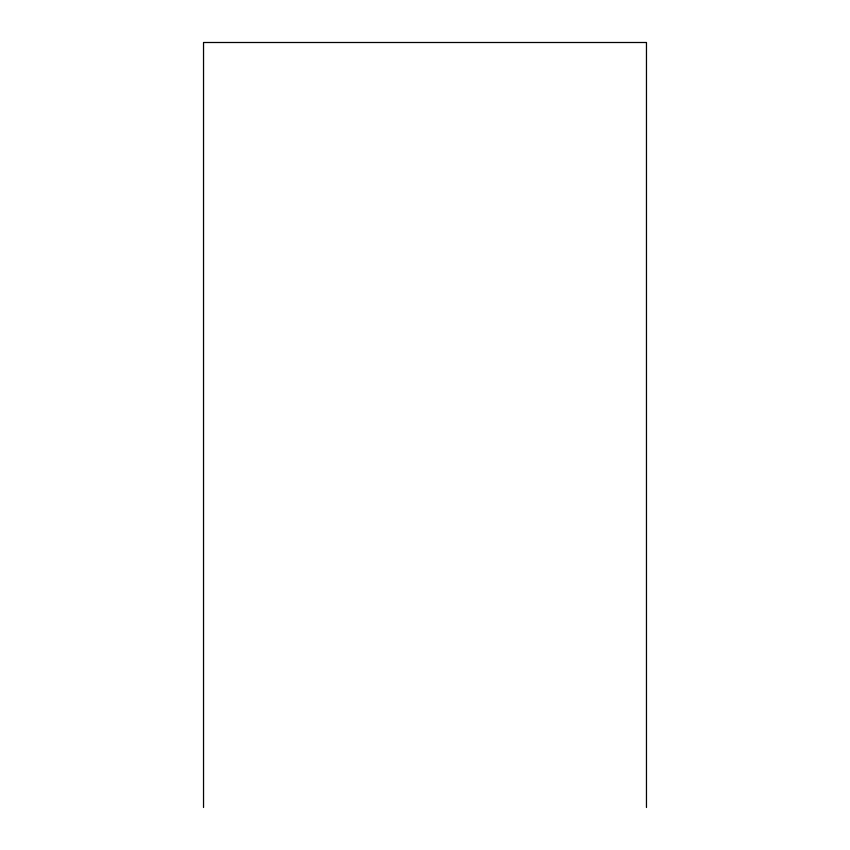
<?xml version="1.0" encoding="UTF-8"?>
<svg xmlns="http://www.w3.org/2000/svg" width="850" height="850" viewBox="0 0 850 850"><rect width="100%" height="100%" fill="white"/><g stroke="black" fill="none" stroke-linecap="round" stroke-linejoin="round"><path stroke-width="1.27" d="M646.468 807.5L646.468 42.5L203.532 42.5L203.532 807.5"/></g></svg>
